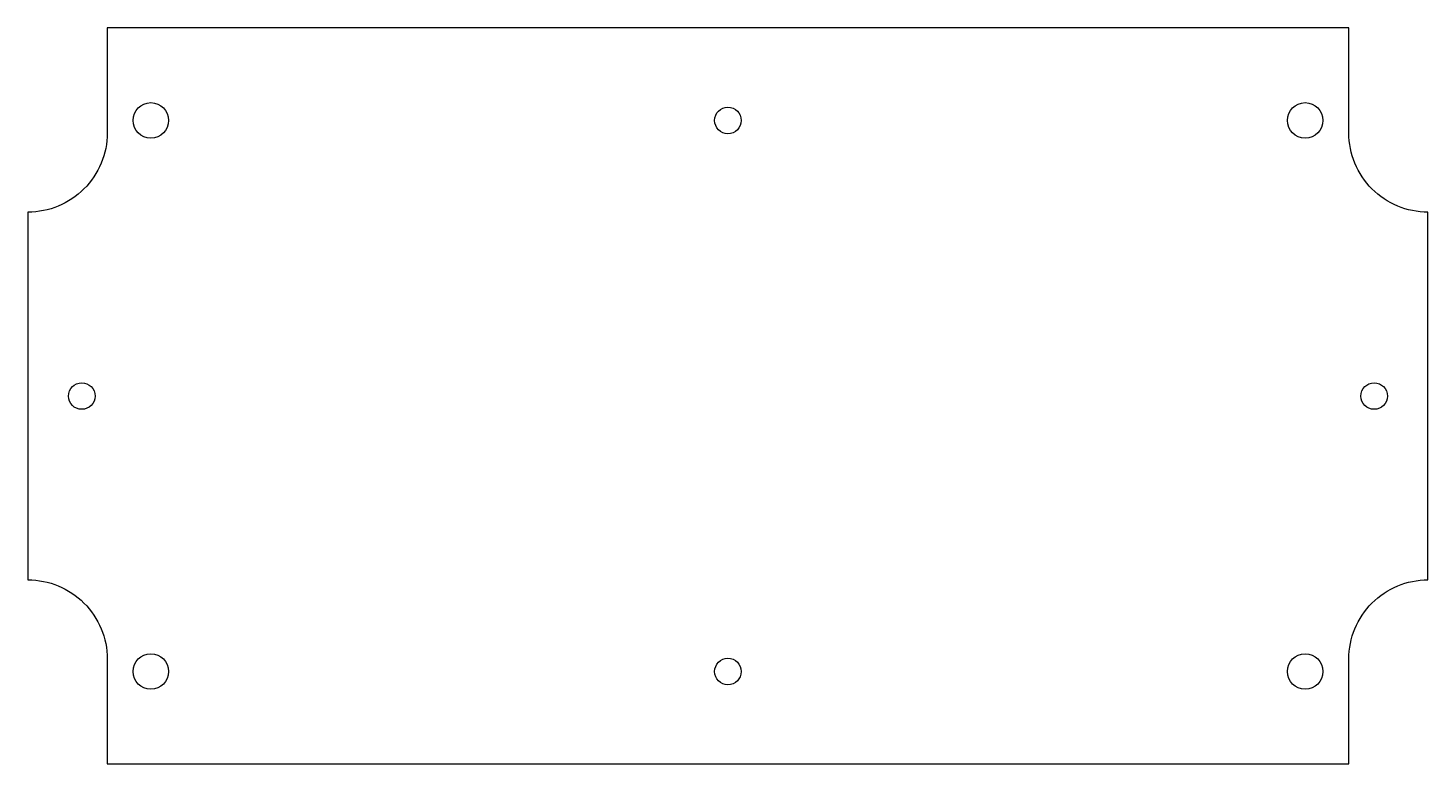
# Model space of a CAD drawing. Header units: millimetres. Extents: x -141 to 6, y -6 to 72.
import ezdxf

# ---------------------------------------------------------------- set-up
doc = ezdxf.new("R2010")
doc.units = ezdxf.units.MM
doc.layers.get('0').update_dxf_attribs({"linetype": 'CONTINUOUS'})

msp = doc.modelspace()

# ---------------------------------------------------------------- linework, layer by layer
msp.add_lwpolyline([(-1.95, 60.56), (-1.95, 71.61), (-132.6, 71.61), (-132.6, 60.56, -0.414214), (-140.94, 52.23), (-140.94, 13.52, -0.414214), (-132.6, 5.19), (-132.6, -5.86), (-1.95, -5.86), (-1.95, 5.19, -0.414214), (6.38, 13.52), (6.38, 52.23, -0.414214)], format="xyb", close=True)
for centre, radius in [((-128.01, 61.88), 1.87), ((-6.54, 61.88), 1.87), ((-67.28, 61.88), 1.4), ((-135.28, 32.87), 1.4), ((0.72, 32.87), 1.4), ((-128.01, 3.87), 1.87), ((-67.28, 3.87), 1.4), ((-6.54, 3.87), 1.87)]:
    msp.add_circle(centre, radius)

doc.saveas('drawing.dxf')
